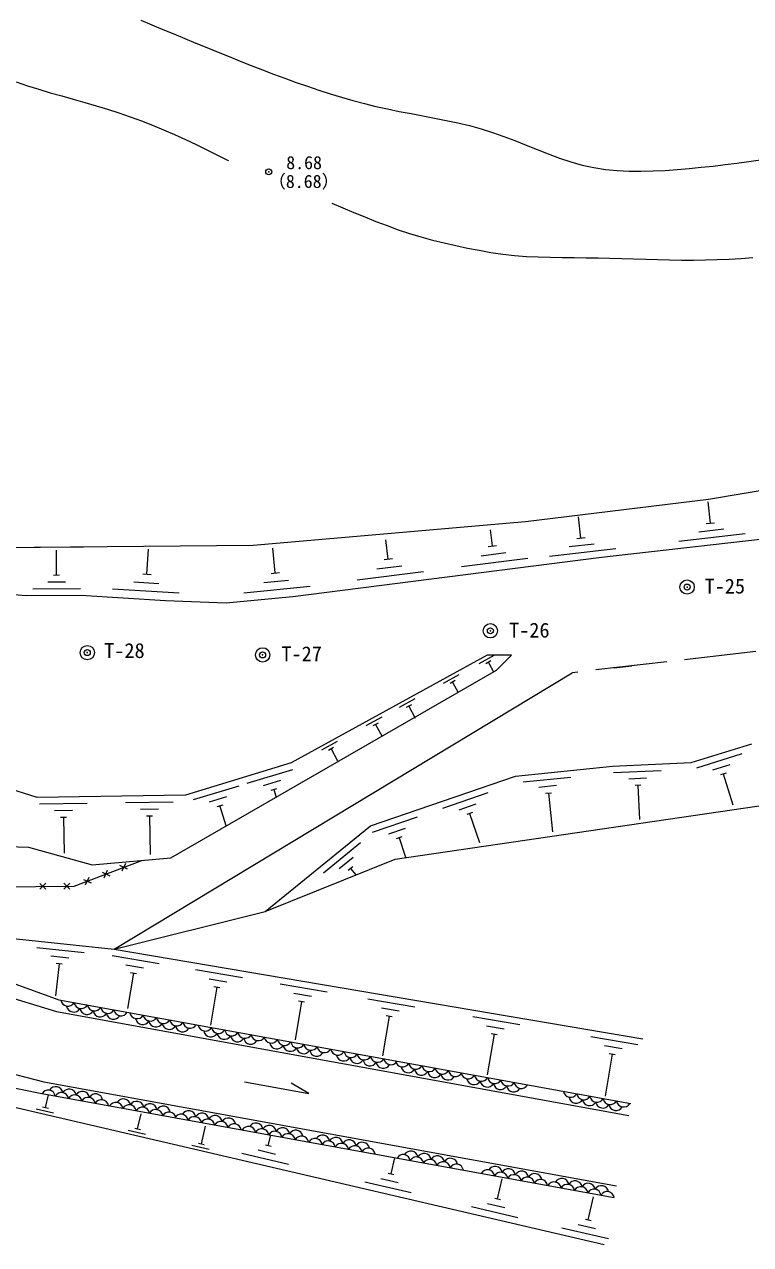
# Model space of a CAD drawing. Units: millimetres, scale not verified. Extents: x 27127 to 381529, y 17188 to 284000.
# Drawn here: x 192157 to 222595, y 17868 to 69026 of the extents above; entities that cross this region are included whole.
import ezdxf
from ezdxf.enums import TextEntityAlignment as Align

# ---------------------------------------------------------------- set-up
doc = ezdxf.new("R2010")
doc.units = ezdxf.units.MM
doc.header["$LTSCALE"] = 500
doc.header["$PDMODE"] = 32
doc.header["$PDSIZE"] = 250
doc.linetypes.add('DASHED', pattern=[7.5, 6, -1.5])
doc.layers.add('0-0通り芯', color=4, linetype='Continuous', lineweight=13)
doc.styles.add('ＭＳ ゴシック', font='')
doc.styles.get('ＭＳ ゴシック').set_extended_font_data('MS Gothic')

msp = doc.modelspace()

# ---------------------------------------------------------------- linework, layer by layer
at = {"layer": '0-0通り芯', "color": 3}
for p, q in [((220835.6, 49127.9), (232250, 51017.5)), ((213161.7, 48179.5), (220835.6, 49127.9)), ((216349.9, 46683.3), (234155, 48731.5)), ((201739.9, 47190.8), (213161.7, 48179.5)), ((190310.3, 47091.1), (201739.9, 47190.8)), ((190310.3, 47091.1), (194628.2, 47128.8)), ((203409.7, 45046.3), (216349.9, 46683.3)), ((189690.9, 45307.6), (192233, 45075.8)), ((192233, 45075.8), (194518.9, 45095.7)), ((194518.9, 45095.7), (198077, 44872.8)), ((200618, 44767.9), (203409.7, 45046.3)), ((198077, 44872.8), (200618, 44767.9)), ((211559.5, 42577.4), (203343.6, 38060.5)), ((212575, 42586.2), (211559.5, 42577.4)), ((212575, 42586.2), (211946.1, 41945.7)), ((195918.5, 30248.4), (215122.1, 41846.4)), ((198298.2, 34079.3), (211946.1, 41945.7)), ((220108.1, 38079.8), (222641.4, 38863.9)), ((203343.6, 38060.5), (198910.2, 36710.5)), ((212746.8, 37507.5), (216807.4, 37924)), ((216807.4, 37924), (220108.1, 38079.8)), ((206668.8, 35422.4), (212746.8, 37507.5)), ((192687.9, 36616.5), (191286.8, 37066.2)), ((198910.2, 36710.5), (192687.9, 36616.5)), ((207696.9, 34034.3), (223425.5, 36330.7)), ((202255, 31827.7), (206668.8, 35422.4)), ((175772.4, 34559.5), (193596.6, 28132.2)), ((185211, 34727.1), (192325, 34535.2)), ((192325, 34535.2), (194998.5, 33796.5)), ((194244.3, 32900.9), (197083.7, 33975.2)), ((194998.5, 33796.5), (198298.2, 34079.3)), ((202255, 31827.7), (207696.9, 34034.3)), ((176202.5, 32872.2), (193507.3, 27640.3)), ((190561.5, 32868.7), (194244.3, 32900.9)), ((195918.5, 30248.4), (202255, 31827.7)), ((189308.2, 30952.7), (195918.5, 30248.4)), ((195918.5, 30248.4), (218072.4, 26501.6)), ((175279, 29306.3), (192971.5, 24688.5)), ((174108.9, 28136.2), (192882.1, 24196.6)), ((193507.3, 27640.3), (217496.7, 23285.3)), ((193596.6, 28132.2), (217578.7, 23778.6)), ((192971.5, 24688.5), (216969.9, 20331.9)), ((201378.1, 24686.9), (204076.7, 24197)), ((204076.7, 24197), (203339.4, 24640.6)), ((192882.1, 24196.6), (216878, 19840.4)), ((190767.1, 23853.2), (216463.3, 17867.8))]:
    msp.add_line(p, q, dxfattribs=at)
at = {"layer": '0-0通り芯'}
for p, q in [((220912.5, 48114.1), (220809.7, 49008.2)), ((215483.3, 47489.6), (215380.4, 48383.7)), ((220738.7, 48094.1), (221086.4, 48134.1)), ((211775.4, 47163), (211690, 47837.9)), ((219590.3, 47358), (222371.9, 47678)), ((220425.2, 47756.1), (221468.4, 47876.1)), ((202673.4, 46028.1), (202569.2, 47072.9)), ((207406.6, 46610.3), (207305.1, 47412.4)), ((211601.7, 47141), (211949, 47185)), ((214996, 47131.5), (216039.1, 47251.5)), ((215309.4, 47469.6), (215657.1, 47509.6)), ((193505.2, 45941.9), (193496.1, 46989.2)), ((197291.2, 45974.1), (197356.9, 47022)), ((207233, 46588.4), (207580.2, 46632.3)), ((210474.3, 46292.8), (213252.2, 46644.2)), ((211298.4, 46749.9), (212340.1, 46881.6)), ((214161, 46733.5), (216942.7, 47053.5)), ((202499.3, 46010.7), (202847.5, 46045.5)), ((206105.5, 45740.2), (208883.4, 46091.6)), ((206929.7, 46197.2), (207971.4, 46329)), ((193132.8, 45653.7), (193882.7, 45660.2)), ((193380.2, 45940.8), (193630.2, 45943)), ((196745.4, 45657.6), (197793.3, 45591.9)), ((197116.6, 45985), (197465.9, 45963.1)), ((202185.7, 45627.7), (203230.5, 45731.9)), ((192233, 45075.8), (194518.9, 45095.7)), ((192510.3, 45363.2), (194510.2, 45380.7)), ((195850.2, 45363), (198644.7, 45187.9)), ((201349.8, 45192.6), (204136, 45470.5)), ((211864.1, 42582.2), (211206.9, 42220.9)), ((211713.7, 42336.9), (211494.6, 42216.5)), ((211604.2, 42276.7), (211824.6, 41875.7)), ((210366.5, 41758.9), (209709.3, 41397.5)), ((210216.1, 41513.5), (209997, 41393.1)), ((210106.6, 41453.3), (210343.6, 41022.1)), ((208526.8, 40747.5), (207869.6, 40386.1)), ((208376.4, 40502.1), (208157.3, 40381.7)), ((208266.9, 40441.9), (208541.5, 39942.4)), ((207131.3, 39980.2), (206474.1, 39618.9)), ((206980.9, 39734.9), (206761.8, 39614.5)), ((206871.4, 39674.7), (207146, 39175.2)), ((205268.2, 38955.9), (204610.9, 38594.6)), ((205117.7, 38710.6), (204898.7, 38590.2)), ((205008.2, 38650.4), (205282.8, 38150.9)), ((222234.2, 38439.5), (220323.6, 37848.1)), ((221721.4, 37982.5), (221005, 37760.7)), ((203398.9, 37779.4), (201485.7, 37196.8)), ((215055.2, 37457.8), (213065.7, 37253.7)), ((218847.2, 37734.9), (216849.4, 37640.6)), ((218236.3, 37420.8), (217487.2, 37385.4)), ((221566.9, 37636.3), (221328, 37562.3)), ((221447.5, 37599.3), (221849.8, 36299.6)), ((201137.8, 37090.9), (199224.5, 36508.3)), ((202884, 37324.7), (202166.6, 37106.2)), ((202727.9, 36979.2), (202488.8, 36906.4)), ((202608.3, 36942.8), (202706.6, 36620.2)), ((214462.6, 37110.5), (213716.5, 37034)), ((218000, 37124.3), (217750.3, 37112.5)), ((217875.2, 37118.4), (217942.7, 35688.1)), ((194792.7, 36363.3), (192792.9, 36333.1)), ((198395.6, 36417.7), (196395.8, 36387.5)), ((200622.9, 36636.2), (199905.4, 36417.7)), ((211575, 36804.2), (209683.3, 36155.2)), ((211076.3, 36331.8), (210366.9, 36088.5)), ((214242.9, 36801.5), (213994.2, 36776)), ((214118.6, 36788.7), (214284.9, 35166.7)), ((194172.1, 36068.9), (193422.1, 36057.6)), ((197775, 36123.3), (197025.1, 36112)), ((197529.3, 35834.5), (197279.3, 35830.8)), ((197404.3, 35832.7), (197428.6, 34224.6)), ((200466.8, 36290.7), (200227.6, 36217.9)), ((200347.2, 36254.3), (200596.2, 35436.4)), ((210932.3, 35981.1), (210695.9, 35900)), ((210814.1, 35940.6), (211231.3, 34724.4)), ((193926.4, 35780.2), (193676.4, 35776.4)), ((193801.4, 35778.3), (193824.1, 34277.6)), ((208619.8, 35790.4), (206728.1, 35141.4)), ((208121.1, 35318), (207411.7, 35074.6)), ((207977.1, 34967.3), (207740.7, 34886.2)), ((207858.9, 34926.8), (208136.4, 34118)), ((206241.1, 34706.5), (204690.3, 33443.6)), ((196387.9, 33845.6), (196242.6, 33523.3)), ((205936.4, 34090.9), (205354.9, 33617.2)), ((194720.4, 32947.4), (194865.8, 33269.7)), ((195411.4, 33476.1), (195733.7, 33330.8)), ((195499.9, 33242.3), (195645.3, 33564.6)), ((196476.4, 33611.8), (196154.1, 33757.1)), ((205922.6, 33712), (205728.7, 33554.1)), ((205825.7, 33633.1), (206044.5, 33364.3)), ((192804.4, 33013.3), (193056.6, 32765.5)), ((192806.6, 32763.3), (193054.4, 33015.5)), ((193804.4, 33022), (194056.5, 32774.2)), ((193806.5, 32772), (194054.4, 33024.2)), ((194632, 33181.2), (194954.3, 33035.8)), ((194664, 30095.4), (192675.3, 30307.3)), ((194012.4, 29878.2), (193266.6, 29957.7)), ((197812, 29639.1), (195840, 29972.6)), ((193609.3, 29634.6), (193466.7, 28296.5)), ((193733.6, 29621.3), (193485, 29647.8)), ((197148.2, 29462.3), (196408.7, 29587.4)), ((196730.9, 29243.8), (196481.5, 27769.1)), ((196854.2, 29223), (196607.7, 29264.7)), ((201299.4, 29049.3), (199327.4, 29382.8)), ((200635.7, 28872.5), (199896.1, 28997.6)), ((200218.4, 28654), (199950.9, 27072.5)), ((200341.6, 28633.2), (200095.1, 28674.9)), ((204853.1, 28448.3), (202881.1, 28781.8)), ((204189.4, 28271.5), (203449.9, 28396.5)), ((208527.9, 27826.8), (206555.9, 28160.3)), ((203772.1, 28053), (203502.3, 26458.2)), ((203895.3, 28032.2), (203648.8, 28073.8)), ((207864.1, 27650), (207124.6, 27775)), ((207446.9, 27431.5), (207168.7, 25787.1)), ((207570.1, 27410.7), (207323.6, 27452.3)), ((212924, 27083.3), (210952, 27416.8)), ((212260.3, 26906.5), (211520.8, 27031.6)), ((211843, 26688), (211555.3, 24987.2)), ((211966.2, 26667.2), (211719.7, 26708.8)), ((217873.9, 26246.1), (215901.9, 26579.6)), ((217210.2, 26069.3), (216470.7, 26194.4)), ((216792.9, 25850.9), (216495.1, 24090.3)), ((216916.1, 25830), (216669.6, 25871.7)), ((193041.6, 23616), (193164.9, 24145.2)), ((192644.1, 23562.3), (193374.5, 23392.2)), ((192919.9, 23644.4), (193163.4, 23587.7)), ((196901.4, 22717), (197050.3, 23356.4)), ((196503.8, 22663.3), (197234.3, 22493.1)), ((196779.6, 22745.3), (197023.1, 22688.6)), ((199574.6, 22094.3), (199747.6, 22837.1)), ((199177, 22040.6), (199907.5, 21870.5)), ((199452.8, 22122.7), (199696.3, 22066)), ((202257.2, 22054.7), (202500.7, 21998)), ((202378.9, 22026.4), (202478.7, 22454.4)), ((201275.7, 21698.1), (203223.6, 21244.4)), ((201949.1, 21833.9), (202679.5, 21663.7)), ((207522.7, 20828.2), (207681.5, 21509.9)), ((206419.5, 20500), (208367.3, 20046.2)), ((207092.8, 20635.7), (207823.3, 20465.6)), ((207401, 20856.6), (207644.5, 20799.9)), ((211993.2, 19786.9), (212187.1, 20619.6)), ((210889.9, 19458.7), (212837.8, 19004.9)), ((211563.3, 19594.4), (212293.7, 19424.3)), ((211871.4, 19815.3), (212114.9, 19758.6)), ((215790.6, 18902.4), (216016.8, 19873.5)), ((215668.9, 18930.8), (215912.4, 18874.1)), ((214687.4, 18574.1), (216635.2, 18120.4)), ((215360.7, 18709.9), (216091.2, 18539.8))]:
    msp.add_line(p, q, dxfattribs=at)
at = {"layer": '0-0通り芯', "color": 3, "linetype": 'DASHED'}
for p, q in [((233986.5, 44016.5), (215122.1, 41846.4)), ((216883, 42049), (217618, 42133.5))]:
    msp.add_line(p, q, dxfattribs=at)
at = {"layer": '0-0通り芯', "color": 3}
for points in [[(197031.2, 69202.2), (197493.3, 69010.4), (197955.5, 68818.6), (198418, 68627.1), (198880.8, 68435.9), (199344, 68245.2), (199807.6, 68055.2), (200271.8, 67865.9), (200736.5, 67677.5), (201201.8, 67490.3), (201668, 67305), (202135.1, 67122.3), (202603.4, 66942.9), (203072.9, 66767.5), (203543.9, 66596.8), (204016.4, 66431.3), (204490.7, 66272), (204966.8, 66119.3), (205445, 65974), (205925.4, 65836.9), (206408.1, 65708.5), (206893.4, 65589.5), (207381.2, 65480.7), (207871.4, 65380.8), (208363.1, 65286.5), (208855.4, 65194.6), (209347.4, 65101.4), (209838.2, 65003.8), (210327, 64898.3), (210812.9, 64781.4), (211295.1, 64649.8), (211772.6, 64500.2), (212245.4, 64332.5), (212714.7, 64152), (213182, 63964.7), (213648.6, 63776.4), (214115.9, 63592.9), (214585.2, 63420.1), (215058, 63263.7), (215535.5, 63129.8), (216019.2, 63023.9), (216509.4, 62948.2), (217005, 62899.4), (217504.7, 62874.3), (218007.5, 62869.5), (218512.1, 62881.6), (219017.4, 62907.2), (219522.2, 62943), (220025.5, 62985.8), (220526.8, 63034.2), (221026.3, 63088.1), (221524.2, 63147.2), (222020.6, 63211.3), (222515.6, 63280.3), (223009.5, 63353.8)], [(191812.9, 66621), (192285.4, 66456.3), (192761.6, 66304.3), (193240.7, 66161.9), (193721.8, 66025.6), (194203.7, 65891.9), (194685.6, 65757.2), (195166.3, 65618.2), (195645.1, 65472.5), (196121.4, 65319), (196594.7, 65157.1), (197064.5, 64985.9), (197530.1, 64804.4), (197991.3, 64612.4), (198448.6, 64411), (198902.6, 64201.7), (199353.9, 63986.1), (199803.2, 63765.9), (200251.2, 63542.4), (200698.5, 63317.4), (200710.2, 63311.5)], [(205041.3, 61536.1), (205502.2, 61339), (205963.8, 61143.8), (206426.5, 60952.3), (206891, 60766.4), (207358, 60588.1), (207828, 60419.1), (208301.7, 60261.3), (208779.6, 60116.6), (209261.5, 59984.7), (209746.9, 59864.2), (210235, 59753.6), (210725.2, 59651.3), (211216.9, 59555.9), (211709.9, 59468.4), (212204.2, 59393.6), (212700.1, 59336.1), (213197.8, 59297.6), (213696.8, 59274.3), (214196.9, 59261.9), (214697.6, 59255.9), (215198.7, 59252.1), (215699.8, 59246), (216200.7, 59235.8), (216701.4, 59222.7), (217202, 59207.7), (217702.3, 59192.1), (218202.4, 59177.1), (218702.4, 59163.7), (219202.1, 59153.3), (219701.7, 59147), (220201.1, 59146), (220700.4, 59151.4), (221199.4, 59164.5), (221698.3, 59186.4), (222196.9, 59217.4), (222695.3, 59256.8)]]:
    msp.add_lwpolyline(points, dxfattribs=at)
for centre in [(219933.9, 45435.7), (211687.8, 43601.4), (194793, 42686.5), (202142.5, 42590.7)]:
    msp.add_circle(centre, 300, dxfattribs=at)
at = {"layer": '0-0通り芯'}
for centre, start, end in [((193982.2, 28163.9), 189.18187, 330.23946), ((194222, 27917.1), 189.18187, 330.23946), ((194538.1, 28063), 189.18187, 330.23946), ((194777.9, 27816.2), 189.18187, 330.23946), ((195094, 27962), 189.18187, 330.23946), ((195333.8, 27715.3), 189.18187, 330.23946), ((195649.9, 27861.1), 189.18187, 330.23946), ((196205.8, 27760.2), 189.18187, 330.23946), ((195889.7, 27614.3), 189.18187, 330.23946), ((196875.8, 27638.6), 189.18187, 330.23946), ((197115.6, 27391.8), 189.18187, 330.23946), ((197431.7, 27537.7), 189.18187, 330.23946), ((197671.5, 27290.9), 189.18187, 330.23946), ((197987.7, 27436.7), 189.18187, 330.23946), ((198227.4, 27189.9), 189.18187, 330.23946), ((198543.6, 27335.8), 189.18187, 330.23946), ((199099.5, 27234.9), 189.18187, 330.23946), ((198783.4, 27089), 189.18187, 330.23946), ((199735.9, 27119.4), 189.18187, 330.23946), ((199975.7, 26872.6), 189.18187, 330.23946), ((200291.8, 27018.4), 189.18187, 330.23946), ((200531.6, 26771.6), 189.18187, 330.23946), ((200847.7, 26917.5), 189.18187, 330.23946), ((201087.5, 26670.7), 189.18187, 330.23946), ((201403.7, 26816.6), 189.18187, 330.23946), ((201959.6, 26715.7), 189.18187, 330.23946), ((201643.4, 26569.8), 189.18187, 330.23946), ((202502.7, 26617.1), 189.18187, 330.23946), ((202742.5, 26370.3), 189.18187, 330.23946), ((203058.6, 26516.2), 189.18187, 330.23946), ((203298.4, 26269.4), 189.18187, 330.23946), ((203614.5, 26415.2), 189.18187, 330.23946), ((203854.3, 26168.4), 189.18187, 330.23946), ((204170.5, 26314.3), 189.18187, 330.23946), ((204726.4, 26213.4), 189.18187, 330.23946), ((204410.2, 26067.5), 189.18187, 330.23946), ((205292.8, 26110.6), 189.18187, 330.23946), ((205532.6, 25863.8), 189.18187, 330.23946), ((205848.7, 26009.6), 189.18187, 330.23946), ((206088.5, 25762.8), 189.18187, 330.23946), ((206404.6, 25908.7), 189.18187, 330.23946), ((206644.4, 25661.9), 189.18187, 330.23946), ((206960.6, 25807.8), 189.18187, 330.23946), ((207516.5, 25706.9), 189.18187, 330.23946), ((207200.3, 25561), 189.18187, 330.23946), ((208005.3, 25618.1), 189.18187, 330.23946), ((208245.1, 25371.4), 189.18187, 330.23946), ((208561.2, 25517.2), 189.18187, 330.23946), ((208801, 25270.4), 189.18187, 330.23946), ((209117.1, 25416.3), 189.18187, 330.23946), ((209356.9, 25169.5), 189.18187, 330.23946), ((209673, 25315.4), 189.18187, 330.23946), ((210228.9, 25214.5), 189.18187, 330.23946), ((210759.2, 25118.2), 189.18187, 330.23946), ((209912.8, 25068.6), 189.18187, 330.23946), ((210999, 24871.4), 189.18187, 330.23946), ((211315.1, 25017.3), 189.18187, 330.23946), ((211554.9, 24770.5), 189.18187, 330.23946), ((211871, 24916.4), 189.18187, 330.23946), ((212110.8, 24669.6), 189.18187, 330.23946), ((212426.9, 24815.4), 189.18187, 330.23946), ((212982.8, 24714.5), 189.18187, 330.23946), ((193155.5, 24045.3), 9.18187, 150.23946), ((193471.6, 24191.2), 9.18187, 150.23946), ((193711.4, 23944.4), 9.18187, 150.23946), ((194027.6, 24090.3), 9.18187, 150.23946), ((194267.3, 23843.5), 9.18187, 150.23946), ((194583.5, 23989.3), 9.18187, 150.23946), ((195139.4, 23888.4), 9.18187, 150.23946), ((212666.7, 24568.7), 189.18187, 330.23946), ((215045.4, 24340.1), 189.18187, 330.23946), ((215285.2, 24093.3), 189.18187, 330.23946), ((215601.3, 24239.2), 189.18187, 330.23946), ((216157.3, 24138.2), 189.18187, 330.23946), ((194823.2, 23742.6), 9.18187, 150.23946), ((195379.2, 23641.6), 9.18187, 150.23946), ((195989.7, 23530.8), 9.18187, 150.23946), ((196305.8, 23676.7), 9.18187, 150.23946), ((196545.6, 23429.9), 9.18187, 150.23946), ((196861.7, 23575.8), 9.18187, 150.23946), ((197101.5, 23329), 9.18187, 150.23946), ((197417.6, 23474.8), 9.18187, 150.23946), ((197973.5, 23373.9), 9.18187, 150.23946), ((215841.1, 23992.4), 189.18187, 330.23946), ((216397, 23891.5), 189.18187, 330.23946), ((216713.2, 24037.3), 189.18187, 330.23946), ((216953, 23790.5), 189.18187, 330.23946), ((217269.1, 23936.4), 189.18187, 330.23946), ((197657.4, 23228), 9.18187, 150.23946), ((198213.3, 23127.1), 9.18187, 150.23946), ((198722.8, 23034.6), 9.18187, 150.23946), ((199038.9, 23180.5), 9.18187, 150.23946), ((199278.7, 22933.7), 9.18187, 150.23946), ((199594.9, 23079.6), 9.18187, 150.23946), ((199834.6, 22832.8), 9.18187, 150.23946), ((200150.8, 22978.7), 9.18187, 150.23946), ((200390.5, 22731.9), 9.18187, 150.23946), ((200706.7, 22877.7), 9.18187, 150.23946), ((200946.5, 22630.9), 9.18187, 150.23946), ((201544, 22522.5), 9.18187, 150.23946), ((201860.1, 22668.3), 9.18187, 150.23946), ((202099.9, 22421.6), 9.18187, 150.23946), ((202416.1, 22567.4), 9.18187, 150.23946), ((202655.8, 22320.6), 9.18187, 150.23946), ((202972, 22466.5), 9.18187, 150.23946), ((203211.7, 22219.7), 9.18187, 150.23946), ((203527.9, 22365.6), 9.18187, 150.23946), ((203767.7, 22118.8), 9.18187, 150.23946), ((204336.7, 22015.5), 9.18187, 150.23946), ((204652.9, 22161.4), 9.18187, 150.23946), ((204892.6, 21914.6), 9.18187, 150.23946), ((205208.8, 22060.4), 9.18187, 150.23946), ((205448.6, 21813.7), 9.18187, 150.23946), ((205764.7, 21959.5), 9.18187, 150.23946), ((206004.5, 21712.7), 9.18187, 150.23946), ((206320.6, 21858.6), 9.18187, 150.23946), ((206560.4, 21611.8), 9.18187, 150.23946), ((208035.4, 21344), 9.18187, 150.23946), ((208351.5, 21489.9), 9.18187, 150.23946), ((208591.3, 21243.1), 9.18187, 150.23946), ((208907.5, 21389), 9.18187, 150.23946), ((209463.4, 21288.1), 9.18187, 150.23946), ((210019.3, 21187.1), 9.18187, 150.23946), ((209147.2, 21142.2), 9.18187, 150.23946), ((209703.1, 21041.3), 9.18187, 150.23946), ((210259, 20940.4), 9.18187, 150.23946), ((211565.8, 20703.1), 9.18187, 150.23946), ((211881.9, 20849), 9.18187, 150.23946), ((212437.8, 20748.1), 9.18187, 150.23946), ((212121.7, 20602.2), 9.18187, 150.23946), ((212677.6, 20501.3), 9.18187, 150.23946), ((212993.7, 20647.2), 9.18187, 150.23946), ((213233.5, 20400.4), 9.18187, 150.23946), ((213549.7, 20546.2), 9.18187, 150.23946), ((213789.4, 20299.5), 9.18187, 150.23946), ((214361, 20195.7), 9.18187, 150.23946), ((214677.2, 20341.6), 9.18187, 150.23946), ((215233.1, 20240.6), 9.18187, 150.23946), ((214916.9, 20094.8), 9.18187, 150.23946), ((215472.9, 19993.8), 9.18187, 150.23946), ((215789, 20139.7), 9.18187, 150.23946), ((216028.8, 19892.9), 9.18187, 150.23946), ((216344.9, 20038.8), 9.18187, 150.23946), ((216584.7, 19792), 9.18187, 150.23946)]:
    msp.add_arc(centre, 300, start, end, dxfattribs=at)
at = {"layer": '0-0通り芯', "color": 7}
for p in [(202398, 62845.2), (219933.9, 45435.7), (211687.8, 43601.4), (194793, 42686.5), (202142.5, 42590.7)]:
    msp.add_point(p, dxfattribs=at)

# ---------------------------------------------------------------- texts
at = {"layer": '0-0通り芯', "color": 2, "style": 'ＭＳ ゴシック'}
for s, height, p in [('8.68', 549.9, (203131.8, 62792.2)), ('（8.68）', 549.9, (202366, 62004.5)), ('T-25', 623.2, (220667.1, 44976.6)), ('T-26', 623.2, (212473.7, 43130.8)), ('T-28', 623.2, (195501.7, 42275.5)), ('T-27', 623.2, (202929.8, 42140.4))]:
    msp.add_text(s, height=height, dxfattribs=at).set_placement(p, align=Align.BOTTOM_LEFT)

doc.saveas('drawing.dxf')
